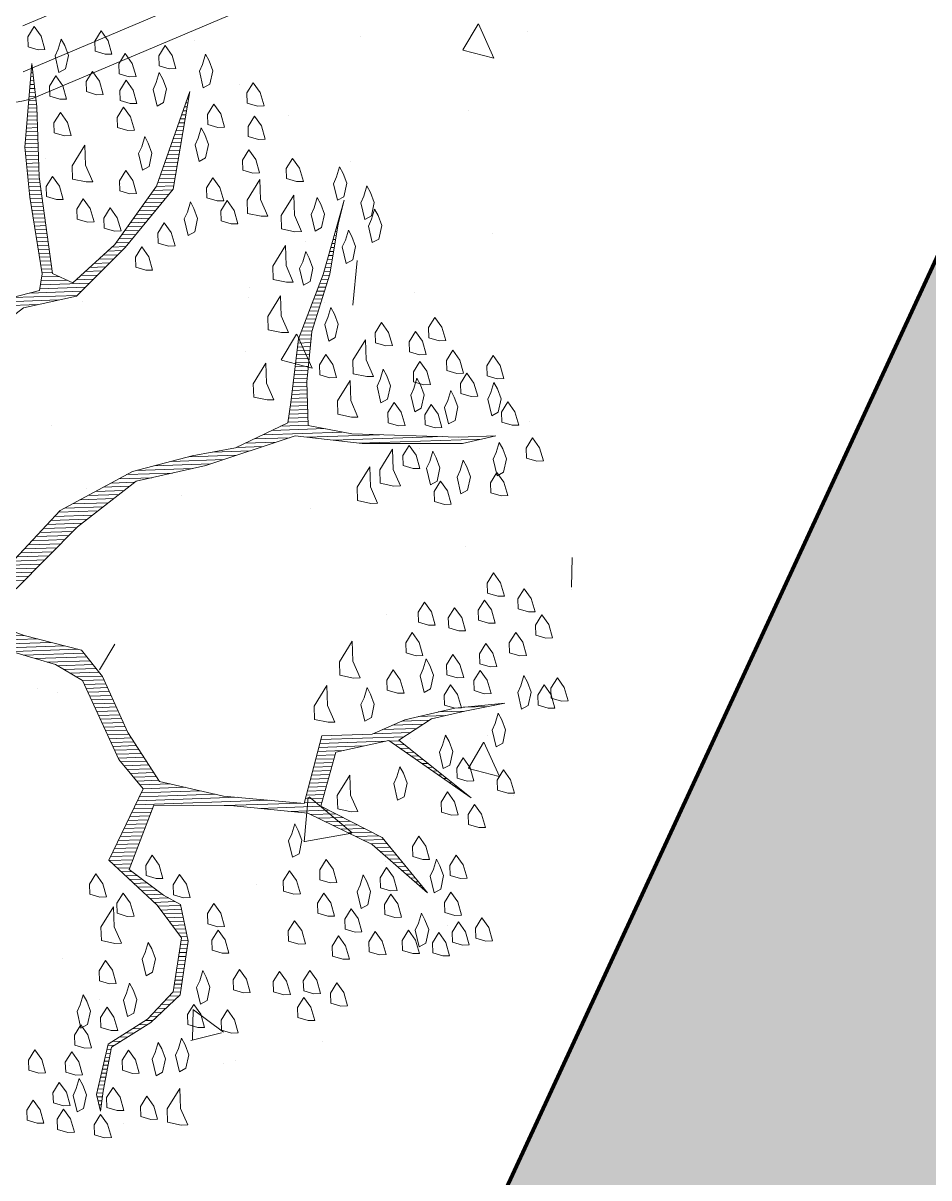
# Model space of a CAD drawing. Header units: millimetres. Extents: x 111 to 1506, y 14 to 566.
# Drawn here: x 233.365 to 234.969, y 182.999 to 185.044 of the extents above; entities that cross this region are included whole.
import ezdxf

# ---------------------------------------------------------------- set-up
doc = ezdxf.new("R2010")
doc.units = ezdxf.units.MM
for name, color, linetype, lineweight in [('ARBOLES', 78, 'Continuous', 5), ('G', 254, 'Continuous', 5), ('PLUMA 0.05', 240, 'Continuous', 5)]:
    doc.layers.add(name, color=color, linetype=linetype, lineweight=lineweight)

# ---------------------------------------------------------------- blocks, each defined once
blk = doc.blocks.new('*X16')
at = {"color": 0}
for p, q in [((17.9321, 17.9), (17.9348, 17.9)), ((17.9333, 17.91), (17.9341, 17.91)), ((17.9285, 17.87), (17.9371, 17.87)), ((17.9297, 17.88), (17.9364, 17.88)), ((17.9309, 17.89), (17.9356, 17.89)), ((17.9249, 17.84), (17.9395, 17.84)), ((17.9261, 17.85), (17.9387, 17.85)), ((17.9273, 17.86), (17.9379, 17.86)), ((17.9213, 17.81), (17.9418, 17.81)), ((17.9225, 17.82), (17.941, 17.82)), ((17.9237, 17.83), (17.9402, 17.83)), ((18.3261, 17.81), (18.3296, 17.81)), ((18.33, 17.82), (18.3316, 17.82)), ((17.9177, 17.78), (17.9423, 17.78)), ((17.9189, 17.79), (17.9423, 17.79)), ((17.9201, 17.8), (17.9423, 17.8)), ((18.3143, 17.78), (18.3234, 17.78)), ((18.3182, 17.79), (18.3254, 17.79)), ((18.3221, 17.8), (18.3275, 17.8)), ((17.9141, 17.75), (17.9423, 17.75)), ((17.9153, 17.76), (17.9423, 17.76)), ((17.9165, 17.77), (17.9423, 17.77)), ((18.3025, 17.75), (18.3171, 17.75)), ((18.3064, 17.76), (18.3192, 17.76)), ((18.3104, 17.77), (18.3213, 17.77)), ((17.9105, 17.72), (17.9423, 17.72)), ((17.9117, 17.73), (17.9423, 17.73)), ((17.9129, 17.74), (17.9423, 17.74)), ((18.2907, 17.72), (18.3109, 17.72)), ((18.2946, 17.73), (18.313, 17.73)), ((18.2986, 17.74), (18.3151, 17.74)), ((17.9083, 17.7), (17.9423, 17.7)), ((17.909, 17.69), (17.9423, 17.69)), ((17.9093, 17.71), (17.9423, 17.71)), ((18.2789, 17.69), (18.3047, 17.69)), ((18.2829, 17.7), (18.3068, 17.7)), ((18.2868, 17.71), (18.3089, 17.71)), ((17.9097, 17.68), (17.9423, 17.68)), ((17.9103, 17.67), (17.9423, 17.67)), ((17.911, 17.66), (17.9423, 17.66)), ((18.2671, 17.66), (18.2985, 17.66)), ((18.2711, 17.67), (18.3006, 17.67)), ((18.275, 17.68), (18.3027, 17.68)), ((17.9117, 17.65), (17.9423, 17.65)), ((17.9123, 17.64), (17.9423, 17.64)), ((17.913, 17.63), (17.9423, 17.63)), ((18.2554, 17.63), (18.2923, 17.63)), ((18.2593, 17.64), (18.2944, 17.64)), ((18.2632, 17.65), (18.2965, 17.65)), ((17.9137, 17.62), (17.9428, 17.62)), ((17.9143, 17.61), (17.9438, 17.61)), ((17.915, 17.6), (17.9448, 17.6)), ((18.2436, 17.6), (18.2861, 17.6)), ((18.2475, 17.61), (18.2882, 17.61)), ((18.2514, 17.62), (18.2903, 17.62)), ((17.9157, 17.59), (17.9459, 17.59)), ((17.9163, 17.58), (17.9469, 17.58)), ((18.2317, 17.58), (18.2805, 17.58)), ((18.2394, 17.59), (18.284, 17.59)), ((17.9172, 17.57), (17.9479, 17.57)), ((17.9186, 17.56), (17.949, 17.56)), ((17.9199, 17.55), (17.95, 17.55)), ((18.2088, 17.55), (18.254, 17.55)), ((18.2164, 17.56), (18.2628, 17.56)), ((18.2241, 17.57), (18.2717, 17.57)), ((17.9212, 17.54), (17.951, 17.54)), ((17.9225, 17.53), (17.9521, 17.53)), ((17.9238, 17.52), (17.9531, 17.52)), ((18.1858, 17.52), (18.2276, 17.52)), ((18.1935, 17.53), (18.2364, 17.53)), ((18.2011, 17.54), (18.2452, 17.54)), ((18.7099, 17.52), (18.7105, 17.52)), ((18.7131, 17.53), (18.7134, 17.53)), ((17.9251, 17.51), (17.9541, 17.51)), ((17.9264, 17.5), (17.9552, 17.5)), ((17.9277, 17.49), (17.9562, 17.49)), ((18.1629, 17.49), (18.2011, 17.49)), ((18.1706, 17.5), (18.2099, 17.5)), ((18.1782, 17.51), (18.2187, 17.51)), ((18.7003, 17.49), (18.7019, 17.49)), ((18.7035, 17.5), (18.7048, 17.5)), ((18.7067, 17.51), (18.7077, 17.51)), ((17.929, 17.48), (17.9572, 17.48)), ((17.9303, 17.47), (17.9583, 17.47)), ((17.9316, 17.46), (17.9593, 17.46)), ((18.14, 17.46), (18.1746, 17.46)), ((18.1476, 17.47), (18.1834, 17.47)), ((18.1553, 17.48), (18.1923, 17.48)), ((18.6908, 17.46), (18.6951, 17.46)), ((18.694, 17.47), (18.6971, 17.47)), ((18.6971, 17.48), (18.6991, 17.48)), ((17.9329, 17.45), (17.9604, 17.45)), ((17.9342, 17.44), (17.9614, 17.44)), ((17.9355, 17.43), (17.9624, 17.43)), ((18.1103, 17.43), (18.1467, 17.43)), ((18.1221, 17.44), (18.157, 17.44)), ((18.1323, 17.45), (18.1658, 17.45)), ((18.6812, 17.43), (18.6891, 17.43)), ((18.6844, 17.44), (18.6911, 17.44)), ((18.6876, 17.45), (18.6931, 17.45)), ((17.9368, 17.42), (17.9635, 17.42)), ((17.9381, 17.41), (17.9645, 17.41)), ((17.9394, 17.4), (17.9655, 17.4)), ((18.0748, 17.4), (18.1146, 17.4)), ((18.0867, 17.41), (18.1253, 17.41)), ((18.0985, 17.42), (18.136, 17.42)), ((18.6717, 17.4), (18.6831, 17.4)), ((18.6749, 17.41), (18.6851, 17.41)), ((18.6781, 17.42), (18.6871, 17.42)), ((17.9407, 17.39), (17.9666, 17.39)), ((17.9407, 17.37), (17.984, 17.37)), ((17.942, 17.38), (17.9676, 17.38)), ((18.0394, 17.37), (18.0824, 17.37)), ((18.0512, 17.38), (18.0931, 17.38)), ((18.063, 17.39), (18.1038, 17.39)), ((18.6621, 17.37), (18.6771, 17.37)), ((18.6653, 17.38), (18.6791, 17.38)), ((18.6685, 17.39), (18.6811, 17.39)), ((17.9347, 17.34), (18.0503, 17.34)), ((17.9367, 17.35), (18.061, 17.35)), ((17.9387, 17.36), (18.004, 17.36)), ((18.0276, 17.36), (18.0717, 17.36)), ((18.6513, 17.34), (18.6692, 17.34)), ((18.6555, 17.35), (18.6727, 17.35)), ((18.659, 17.36), (18.6751, 17.36)), ((17.8487, 17.31), (17.9816, 17.31)), ((17.8637, 17.32), (18.0288, 17.32)), ((17.9087, 17.33), (18.0396, 17.33)), ((18.6387, 17.31), (18.6586, 17.31)), ((18.6429, 17.32), (18.6621, 17.32)), ((18.6471, 17.33), (18.6656, 17.33)), ((17.8387, 17.3), (17.9283, 17.3)), ((18.626, 17.28), (18.648, 17.28)), ((18.6303, 17.29), (18.6515, 17.29)), ((18.6345, 17.3), (18.6551, 17.3)), ((18.6134, 17.25), (18.6374, 17.25)), ((18.6176, 17.26), (18.6409, 17.26)), ((18.6218, 17.27), (18.6445, 17.27)), ((18.6008, 17.22), (18.6268, 17.22)), ((18.605, 17.23), (18.6303, 17.23)), ((18.6092, 17.24), (18.6339, 17.24)), ((18.5884, 17.19), (18.6202, 17.19)), ((18.5924, 17.2), (18.6215, 17.2)), ((18.5966, 17.21), (18.6233, 17.21)), ((18.5837, 17.16), (18.6162, 17.16)), ((18.5853, 17.17), (18.6175, 17.17)), ((18.5868, 17.18), (18.6189, 17.18)), ((18.5789, 17.13), (18.6122, 17.13)), ((18.5805, 17.14), (18.6135, 17.14)), ((18.5821, 17.15), (18.6149, 17.15)), ((18.5758, 17.11), (18.6095, 17.11)), ((18.5774, 17.12), (18.6109, 17.12)), ((18.571, 17.08), (18.6056, 17.08)), ((18.5726, 17.09), (18.6069, 17.09)), ((18.5742, 17.1), (18.6082, 17.1)), ((18.5663, 17.05), (18.6056, 17.05)), ((18.5679, 17.06), (18.6056, 17.06)), ((18.5695, 17.07), (18.6056, 17.07)), ((18.5615, 17.02), (18.6056, 17.02)), ((18.5632, 17.03), (18.6056, 17.03)), ((18.5647, 17.04), (18.6056, 17.04)), ((18.5565, 16.99), (18.6056, 16.99)), ((18.5582, 17), (18.6056, 17)), ((18.5598, 17.01), (18.6056, 17.01)), ((18.5125, 16.96), (18.6485, 16.96)), ((18.5353, 16.97), (18.6056, 16.97)), ((18.5548, 16.98), (18.6056, 16.98)), ((18.4439, 16.93), (18.523, 16.93)), ((18.4668, 16.94), (18.5567, 16.94)), ((18.4896, 16.95), (18.6918, 16.95)), ((18.6009, 16.94), (18.7864, 16.94)), ((18.6675, 16.93), (18.9464, 16.93)), ((18.2995, 16.9), (18.4217, 16.9)), ((18.3608, 16.91), (18.4555, 16.91)), ((18.4211, 16.92), (18.4892, 16.92)), ((18.7342, 16.92), (19.0449, 16.92)), ((18.1645, 16.87), (18.3086, 16.87)), ((18.2095, 16.88), (18.3542, 16.88)), ((18.2545, 16.89), (18.388, 16.89)), ((18.0992, 16.84), (18.1601, 16.84)), ((18.1192, 16.85), (18.2036, 16.85)), ((18.1392, 16.86), (18.2561, 16.86)), ((18.0392, 16.81), (18.1186, 16.81)), ((18.0592, 16.82), (18.1324, 16.82)), ((18.0792, 16.83), (18.1463, 16.83)), ((17.9792, 16.78), (18.0771, 16.78)), ((17.9992, 16.79), (18.0909, 16.79)), ((18.0192, 16.8), (18.1047, 16.8)), ((17.9435, 16.75), (18.0355, 16.75)), ((17.9535, 16.76), (18.0494, 16.76)), ((17.9635, 16.77), (18.0632, 16.77)), ((17.9135, 16.72), (17.9979, 16.72)), ((17.9235, 16.73), (18.0084, 16.73)), ((17.9335, 16.74), (18.0217, 16.74)), ((17.8835, 16.69), (17.9662, 16.69)), ((17.8935, 16.7), (17.9768, 16.7)), ((17.9035, 16.71), (17.9873, 16.71)), ((17.8535, 16.66), (17.9345, 16.66)), ((17.8635, 16.67), (17.9451, 16.67)), ((17.8735, 16.68), (17.9556, 16.68)), ((17.8335, 16.64), (17.9134, 16.64)), ((17.8435, 16.65), (17.924, 16.65)), ((17.7031, 16.62), (17.8923, 16.62)), ((17.7034, 16.61), (17.8818, 16.61)), ((17.8235, 16.63), (17.9029, 16.63)), ((17.7037, 16.6), (17.8712, 16.6)), ((17.687, 16.46), (17.8649, 16.46)), ((17.6822, 16.43), (17.9666, 16.43)), ((17.6839, 16.44), (17.9326, 16.44)), ((17.6855, 16.45), (17.8986, 16.45)), ((17.8145, 16.42), (18.0006, 16.42)), ((17.8617, 16.41), (18.0157, 16.41)), ((17.8916, 16.4), (18.0232, 16.4)), ((17.9216, 16.39), (18.0307, 16.39)), ((17.9473, 16.38), (18.0382, 16.38)), ((17.9633, 16.37), (18.0457, 16.37)), ((17.9793, 16.36), (18.0532, 16.36)), ((17.9953, 16.35), (18.0607, 16.35)), ((18.0106, 16.34), (18.0651, 16.34)), ((18.0147, 16.33), (18.0692, 16.33)), ((18.0189, 16.32), (18.0733, 16.32)), ((18.0231, 16.31), (18.0774, 16.31)), ((18.0272, 16.3), (18.0816, 16.3)), ((18.0314, 16.29), (18.0857, 16.29)), ((18.0356, 16.28), (18.0898, 16.28)), ((18.0397, 16.27), (18.0939, 16.27)), ((18.0439, 16.26), (18.098, 16.26)), ((18.0481, 16.25), (18.1021, 16.25)), ((18.0522, 16.24), (18.1063, 16.24)), ((18.0564, 16.23), (18.1104, 16.23)), ((18.0606, 16.22), (18.1145, 16.22)), ((18.8615, 16.22), (18.9295, 16.22)), ((18.9115, 16.23), (18.9795, 16.23)), ((18.9759, 16.24), (19.0395, 16.24)), ((18.0647, 16.21), (18.1186, 16.21)), ((18.0689, 16.2), (18.1236, 16.2)), ((18.0731, 16.19), (18.1296, 16.19)), ((18.7691, 16.19), (18.8563, 16.19)), ((18.7941, 16.2), (18.873, 16.2)), ((18.8191, 16.21), (18.8896, 16.21)), ((18.0772, 16.18), (18.1356, 16.18)), ((18.0814, 16.17), (18.1416, 16.17)), ((18.6114, 16.17), (18.823, 16.17)), ((18.7441, 16.18), (18.8396, 16.18)), ((18.0856, 16.16), (18.1476, 16.16)), ((18.0897, 16.15), (18.1536, 16.15)), ((18.0939, 16.14), (18.1596, 16.14)), ((18.6024, 16.14), (18.6667, 16.14)), ((18.6054, 16.15), (18.7201, 16.15)), ((18.6084, 16.16), (18.7734, 16.16)), ((18.7869, 16.16), (18.812, 16.16)), ((18.8002, 16.15), (18.8237, 16.15)), ((18.8135, 16.14), (18.8354, 16.14)), ((18.1004, 16.13), (18.1656, 16.13)), ((18.1082, 16.12), (18.1716, 16.12)), ((18.116, 16.11), (18.1776, 16.11)), ((18.5934, 16.11), (18.6398, 16.11)), ((18.5964, 16.12), (18.6429, 16.12)), ((18.5994, 16.13), (18.6461, 16.13)), ((18.8269, 16.13), (18.847, 16.13)), ((18.8402, 16.12), (18.8587, 16.12)), ((18.8535, 16.11), (18.8704, 16.11)), ((18.1237, 16.1), (18.1836, 16.1)), ((18.1315, 16.09), (18.1896, 16.09)), ((18.1393, 16.08), (18.1956, 16.08)), ((18.5844, 16.08), (18.6304, 16.08)), ((18.5874, 16.09), (18.6336, 16.09)), ((18.5904, 16.1), (18.6367, 16.1)), ((18.8669, 16.1), (18.882, 16.1)), ((18.8802, 16.09), (18.8937, 16.09)), ((18.8935, 16.08), (18.9054, 16.08)), ((18.1471, 16.07), (18.2239, 16.07)), ((18.1497, 16.05), (18.2999, 16.05)), ((18.1549, 16.06), (18.2619, 16.06)), ((18.5754, 16.05), (18.6211, 16.05)), ((18.5784, 16.06), (18.6242, 16.06)), ((18.5814, 16.07), (18.6273, 16.07)), ((18.9069, 16.07), (18.917, 16.07)), ((18.9202, 16.06), (18.9287, 16.06)), ((18.9335, 16.05), (18.9404, 16.05)), ((18.1339, 16.02), (18.4746, 16.02)), ((18.1392, 16.03), (18.3946, 16.03)), ((18.1444, 16.04), (18.3379, 16.04)), ((18.5664, 16.02), (18.6117, 16.02)), ((18.5694, 16.03), (18.6148, 16.03)), ((18.5724, 16.04), (18.6179, 16.04)), ((18.9469, 16.04), (18.952, 16.04)), ((18.9602, 16.03), (18.9637, 16.03)), ((18.9735, 16.02), (18.9754, 16.02)), ((18.1182, 15.99), (18.1688, 15.99)), ((18.1235, 16), (18.173, 16)), ((18.1287, 16.01), (18.1773, 16.01)), ((18.3591, 16.01), (18.5546, 16.01)), ((18.4501, 16), (18.6064, 16)), ((18.5234, 15.99), (18.6244, 15.99)), ((18.5634, 16.01), (18.6086, 16.01)), ((18.9869, 16.01), (18.987, 16.01)), ((18.1025, 15.96), (18.1562, 15.96)), ((18.1077, 15.97), (18.1604, 15.97)), ((18.113, 15.98), (18.1646, 15.98)), ((18.5781, 15.98), (18.6424, 15.98)), ((18.5971, 15.97), (18.6604, 15.97)), ((18.6161, 15.96), (18.6784, 15.96)), ((18.0868, 15.93), (18.1436, 15.93)), ((18.092, 15.94), (18.1478, 15.94)), ((18.0973, 15.95), (18.152, 15.95)), ((18.6351, 15.95), (18.6964, 15.95)), ((18.6541, 15.94), (18.7144, 15.94)), ((18.6731, 15.93), (18.7324, 15.93)), ((18.0711, 15.9), (18.1309, 15.9)), ((18.0763, 15.91), (18.1351, 15.91)), ((18.0816, 15.92), (18.1394, 15.92)), ((18.6921, 15.92), (18.7504, 15.92)), ((18.7111, 15.91), (18.7628, 15.91)), ((18.7301, 15.9), (18.7704, 15.9)), ((18.0627, 15.88), (18.1225, 15.88)), ((18.0658, 15.89), (18.1267, 15.89)), ((18.0727, 15.87), (18.1183, 15.87)), ((18.7421, 15.89), (18.7781, 15.89)), ((18.7528, 15.88), (18.7857, 15.88)), ((18.7634, 15.87), (18.7934, 15.87)), ((18.0827, 15.86), (18.1141, 15.86)), ((18.0927, 15.85), (18.1197, 15.85)), ((18.1027, 15.84), (18.1322, 15.84)), ((18.7741, 15.86), (18.801, 15.86)), ((18.7848, 15.85), (18.8087, 15.85)), ((18.7954, 15.84), (18.8163, 15.84)), ((18.1127, 15.83), (18.1447, 15.83)), ((18.1227, 15.82), (18.1572, 15.82)), ((18.1327, 15.81), (18.1697, 15.81)), ((18.8061, 15.83), (18.824, 15.83)), ((18.8168, 15.82), (18.8316, 15.82)), ((18.8274, 15.81), (18.8393, 15.81)), ((18.1427, 15.8), (18.1822, 15.8)), ((18.1527, 15.79), (18.1947, 15.79)), ((18.1627, 15.78), (18.2105, 15.78)), ((18.8381, 15.8), (18.8469, 15.8)), ((18.8488, 15.79), (18.8545, 15.79)), ((18.8594, 15.78), (18.8622, 15.78)), ((18.1727, 15.77), (18.2271, 15.77)), ((18.182, 15.76), (18.2403, 15.76)), ((18.189, 15.75), (18.2422, 15.75)), ((18.196, 15.74), (18.244, 15.74)), ((18.203, 15.73), (18.2458, 15.73)), ((18.21, 15.72), (18.2476, 15.72)), ((18.217, 15.71), (18.2494, 15.71)), ((18.224, 15.7), (18.2512, 15.7)), ((18.231, 15.69), (18.2531, 15.69)), ((18.238, 15.68), (18.2549, 15.68)), ((18.2385, 15.67), (18.2567, 15.67)), ((18.2329, 15.64), (18.2515, 15.64)), ((18.2348, 15.65), (18.2534, 15.65)), ((18.2367, 15.66), (18.2553, 15.66)), ((18.2273, 15.61), (18.2459, 15.61)), ((18.2292, 15.62), (18.2478, 15.62)), ((18.231, 15.63), (18.2497, 15.63)), ((18.2217, 15.58), (18.2403, 15.58)), ((18.2235, 15.59), (18.2422, 15.59)), ((18.2254, 15.6), (18.244, 15.6)), ((18.216, 15.55), (18.2347, 15.55)), ((18.2179, 15.56), (18.2365, 15.56)), ((18.2198, 15.57), (18.2384, 15.57)), ((18.1932, 15.52), (18.2171, 15.52)), ((18.2032, 15.53), (18.2284, 15.53)), ((18.2132, 15.54), (18.2328, 15.54)), ((18.1632, 15.49), (18.1834, 15.49)), ((18.1732, 15.5), (18.1946, 15.5)), ((18.1832, 15.51), (18.2059, 15.51)), ((18.1238, 15.46), (18.1468, 15.46)), ((18.1409, 15.47), (18.1609, 15.47)), ((18.1532, 15.48), (18.1721, 15.48)), ((18.0723, 15.43), (18.0954, 15.43)), ((18.0895, 15.44), (18.1126, 15.44)), ((18.1066, 15.45), (18.1297, 15.45)), ((18.0407, 15.4), (18.0516, 15.4)), ((18.0433, 15.41), (18.0611, 15.41)), ((18.0552, 15.42), (18.0783, 15.42)), ((18.0327, 15.37), (18.0447, 15.37)), ((18.0353, 15.38), (18.047, 15.38)), ((18.038, 15.39), (18.0493, 15.39)), ((18.0247, 15.34), (18.0378, 15.34)), ((18.0273, 15.35), (18.0401, 15.35)), ((18.03, 15.36), (18.0424, 15.36)), ((18.0167, 15.31), (18.0309, 15.31)), ((18.0193, 15.32), (18.0332, 15.32)), ((18.022, 15.33), (18.0355, 15.33)), ((18.0113, 15.29), (18.0265, 15.29)), ((18.0115, 15.28), (18.0249, 15.28)), ((18.014, 15.3), (18.0286, 15.3)), ((18.0135, 15.27), (18.0232, 15.27)), ((18.0155, 15.26), (18.0215, 15.26)), ((18.0175, 15.25), (18.0199, 15.25))]:
    blk.add_line(p, q, dxfattribs=at)
blk = doc.blocks.new('E1E')
at = {"layer": 'ARBOLES', "ltscale": 0.2}
for p, q in [((94.9941, 59.1844), (94.9941, 59.1844)), ((95.1485, 59.1133), (95.1485, 59.1133)), ((94.8241, 58.9714), (94.8241, 58.9714)), ((94.8455, 58.9854), (94.8455, 58.9854)), ((94.928, 58.9668), (94.8733, 58.9268)), ((94.948, 58.9033), (94.9254, 58.9629)), ((95.1411, 58.9598), (95.1411, 58.9598)), ((94.9473, 58.9039), (94.8701, 58.9236)), ((95.2463, 58.9074), (95.2463, 58.9074)), ((94.6676, 58.8635), (94.6676, 58.8635)), ((94.9236, 58.6057), (94.9236, 58.6057)), ((94.5138, 58.5333), (94.5138, 58.5333)), ((95.1355, 58.5085), (95.1355, 58.5085)), ((94.8624, 58.4826), (94.7765, 58.4282)), ((94.8909, 58.3921), (94.8631, 58.4837)), ((95.2104, 58.4729), (95.2104, 58.4729)), ((94.6865, 58.4581), (94.6865, 58.4581)), ((95.013, 58.4632), (95.013, 58.4632)), ((94.8895, 58.3905), (94.7758, 58.4277)), ((95.4709, 58.3857), (95.4709, 58.3857)), ((95.5121, 58.3932), (95.5121, 58.3932)), ((94.811, 58.3666), (94.811, 58.3666)), ((94.8922, 58.3418), (94.8922, 58.3418)), ((95.3957, 58.2452), (95.4049, 58.3083)), ((94.4865, 58.2246), (94.4865, 58.2246)), ((94.5977, 58.207), (94.5304, 58.1986)), ((94.5888, 58.1437), (94.598, 58.2068)), ((94.5882, 58.1432), (94.5302, 58.1979)), ((94.7363, 58.1935), (94.7363, 58.1935)), ((94.5867, 58.1273), (94.5867, 58.1273)), ((94.8833, 57.9689), (94.8833, 57.9689)), ((95.5753, 57.9605), (95.5753, 57.9605)), ((95.3825, 57.8989), (95.3825, 57.8989)), ((95.6956, 57.8639), (95.6956, 57.8639)), ((95.1169, 57.82), (95.1169, 57.82)), ((94.5376, 57.7708), (94.5376, 57.7708)), ((94.5622, 57.7074), (94.5397, 57.767)), ((94.7808, 57.7703), (94.7808, 57.7703)), ((94.9516, 57.6149), (94.9516, 57.6149)), ((95.7341, 57.5948), (95.7341, 57.5948)), ((95.3729, 57.5622), (95.3729, 57.5622)), ((95.2847, 57.4872), (95.2267, 57.5419)), ((95.2942, 57.551), (95.227, 57.5425)), ((95.2854, 57.4877), (95.2946, 57.5508)), ((94.7552, 57.4724), (94.7552, 57.4724)), ((95.4096, 57.4529), (95.4096, 57.4529)), ((95.4163, 57.4332), (95.4163, 57.4332)), ((95.2543, 57.4023), (95.2543, 57.4023)), ((95.2247, 57.2935), (95.1969, 57.385)), ((95.9202, 57.3422), (95.9202, 57.3422)), ((95.7535, 57.3323), (95.7535, 57.3323)), ((95.0851, 57.311), (95.0851, 57.311)), ((95.3415, 57.2983), (95.3415, 57.2983)), ((94.9776, 57.1326), (94.9776, 57.1326)), ((96.0455, 57.1319), (96.0455, 57.1319)), ((95.3165, 57.1024), (95.3165, 57.1024)), ((95.4768, 57.0625), (95.4768, 57.0625)), ((95.5976, 57.0405), (95.5976, 57.0405)), ((95.721, 56.99), (95.721, 56.99)), ((95.1247, 56.908), (95.1247, 56.908)), ((95.3965, 56.8481), (95.3965, 56.8481)), ((95.1744, 56.7297), (95.1164, 56.7844)), ((95.1839, 56.7935), (95.1166, 56.785)), ((95.175, 56.7302), (95.1842, 56.7933)), ((95.072, 56.7062), (95.072, 56.7062))]:
    blk.add_line(p, q, dxfattribs=at)
for points in [[(95.5861, 58.3417), (95.4965, 58.333), (95.43, 58.3423), (95.2954, 58.4695), (95.2238, 58.5077), (95.2346, 58.6762), (95.103, 58.7267), (95.0285, 58.7715), (95.0017, 58.8842), (95.0305, 58.9594), (95.0883, 59.0397), (95.0709, 59.1488), (95.0499, 59.1785), (95.0608, 59.1365), (95.0789, 59.0433), (95.0211, 58.963), (94.9858, 58.8849), (95.0126, 58.7722), (95.0574, 58.7064), (95.0987, 58.7014), (95.1869, 58.6783), (95.1899, 58.5316), (95.0309, 58.4686), (94.8791, 58.4244), (94.7266, 58.4344), (94.579, 58.4856), (94.7128, 58.4127), (94.8589, 58.3998), (94.8727, 58.2812), (94.7773, 58.2154), (94.5691, 58.2629), (94.7578, 58.2067), (94.7101, 58.1387), (94.6509, 58.0967), (94.5786, 58.049), (94.6733, 58.0989), (94.7622, 58.1619), (94.8156, 58.2168), (94.9132, 58.2603), (94.8943, 58.4077), (95.0591, 58.4577), (95.1971, 58.4802), (95.2991, 58.4087), (95.3939, 58.3185), (95.4561, 58.2838), (95.5811, 58.3005), (95.6577, 58.3035)], [(95.6347, 58.2152), (95.5632, 58.0431), (95.4838, 57.9065), (95.3588, 57.8196), (95.2064, 57.6894), (95.0676, 57.651), (94.8696, 57.5706), (94.8103, 57.5286), (94.8819, 57.5605), (95.0958, 57.6402), (95.189, 57.6583), (95.2267, 57.5738), (95.2571, 57.4704), (95.2673, 57.3425), (95.2913, 57.2362), (95.2985, 57.1849), (95.2803, 57.3482), (95.2773, 57.495), (95.2418, 57.6273), (95.231, 57.6692), (95.3147, 57.761), (95.3935, 57.8117), (95.499, 57.8898), (95.6102, 58.0251), (95.6715, 58.1849)], [(95.9075, 57.76), (95.8454, 57.6544), (95.75, 57.5886), (95.693, 57.4541), (95.6447, 57.3001), (95.6897, 57.0941), (95.6801, 57.308), (95.7154, 57.4563), (95.7681, 57.5655), (95.8158, 57.5633), (95.9193, 57.3834), (95.9802, 57.2468), (96.0243, 57.1651), (95.9714, 57.3364), (95.9215, 57.4311), (95.8354, 57.572), (95.8274, 57.6074), (95.8801, 57.6465)]]:
    blk.add_lwpolyline(points, dxfattribs=at)
for points in [[(95.0975, 59.2464), (95.1199, 59.2486), (95.1286, 59.2291), (95.1243, 59.2038), (95.1026, 59.2175), (95.0845, 59.2407)], [(95.1648, 59.253), (95.1872, 59.2552), (95.1959, 59.2357), (95.1915, 59.2104), (95.1698, 59.2241), (95.1518, 59.2472)], [(95.0202, 59.2276), (95.0426, 59.2298), (95.0513, 59.2103), (95.047, 59.185), (95.0253, 59.1987), (95.0072, 59.2218)], [(95.1157, 59.1532), (95.1164, 59.1691), (95.0954, 59.1987), (95.0853, 59.1864), (95.0904, 59.1575), (95.1056, 59.1409), (95.1179, 59.1308)], [(95.1272, 59.1973), (95.1496, 59.1995), (95.1583, 59.18), (95.154, 59.1547), (95.1323, 59.1684), (95.1142, 59.1915)], [(95.0174, 59.164), (95.0398, 59.1662), (95.0485, 59.1467), (95.0441, 59.1213), (95.0224, 59.1351), (95.0044, 59.1582)], [(94.8793, 59.1415), (94.9082, 59.1466), (94.9198, 59.1205), (94.9112, 59.0699), (94.8938, 59.109), (94.8663, 59.1357)], [(94.9436, 59.1545), (94.966, 59.1567), (94.9747, 59.1372), (94.9704, 59.1119), (94.9487, 59.1256), (94.9306, 59.1487)], [(95.2017, 59.1525), (95.2241, 59.1547), (95.2328, 59.1352), (95.2285, 59.1099), (95.2068, 59.1236), (95.1887, 59.1468)], [(95.1273, 59.1272), (95.1497, 59.1294), (95.1584, 59.1099), (95.154, 59.0846), (95.1323, 59.0983), (95.1143, 59.1214)], [(94.9885, 59.0187), (94.9893, 59.0346), (94.9683, 59.0642), (94.9582, 59.0519), (94.9632, 59.023), (94.9784, 59.0064), (94.9907, 58.9963)], [(95.0167, 59.078), (95.0391, 59.0801), (95.0478, 59.0606), (95.0435, 59.0353), (95.0218, 59.049), (95.0037, 59.0722)], [(95.1309, 59.0665), (95.1533, 59.0687), (95.162, 59.0491), (95.1577, 59.0238), (95.136, 59.0376), (95.1179, 59.0607)], [(94.9459, 58.9919), (94.9466, 59.0078), (94.9256, 59.0374), (94.9155, 59.0251), (94.9206, 58.9962), (94.9358, 58.9796), (94.9481, 58.9695)], [(95.1751, 58.9848), (95.1758, 59.0007), (95.1548, 59.0303), (95.1447, 59.018), (95.1498, 58.9891), (95.165, 58.9725), (95.1773, 58.9624)], [(95.0934, 59.0108), (95.1158, 59.013), (95.1245, 58.9935), (95.1201, 58.9681), (95.0985, 58.9819), (95.0804, 59.005)], [(95.0927, 58.9248), (95.0934, 58.9407), (95.0724, 58.9703), (95.0623, 58.958), (95.0674, 58.9291), (95.0826, 58.9125), (95.0949, 58.9023)], [(94.8534, 58.9195), (94.8758, 58.9217), (94.8845, 58.9022), (94.8802, 58.8769), (94.8585, 58.8906), (94.8404, 58.9137)], [(94.9243, 58.9355), (94.9467, 58.9377), (94.9554, 58.9182), (94.951, 58.8928), (94.9294, 58.9066), (94.9113, 58.9297)], [(95.1339, 58.9197), (95.1563, 58.9219), (95.165, 58.9024), (95.1607, 58.8771), (95.139, 58.8908), (95.1209, 58.9139)], [(94.9583, 58.8415), (94.959, 58.8574), (94.938, 58.8871), (94.9279, 58.8748), (94.933, 58.8458), (94.9482, 58.8292), (94.9605, 58.8191)], [(95.0884, 58.8293), (95.0892, 58.8452), (95.0682, 58.8749), (95.0581, 58.8626), (95.0631, 58.8336), (95.0783, 58.817), (95.0906, 58.8069)], [(94.7125, 58.8334), (94.7349, 58.8356), (94.7436, 58.8161), (94.7393, 58.7908), (94.7176, 58.8045), (94.6995, 58.8276)], [(94.8622, 58.8299), (94.8846, 58.8321), (94.8933, 58.8126), (94.889, 58.7873), (94.8673, 58.801), (94.8492, 58.8241)], [(95.1557, 58.8359), (95.1846, 58.841), (95.1962, 58.8149), (95.1875, 58.7643), (95.1701, 58.8034), (95.1427, 58.8301)], [(94.7812, 58.8016), (94.8036, 58.8038), (94.8123, 58.7843), (94.808, 58.759), (94.7863, 58.7727), (94.7682, 58.7959)], [(94.6591, 58.7784), (94.6815, 58.7806), (94.6902, 58.7611), (94.6859, 58.7358), (94.6642, 58.7495), (94.6461, 58.7726)], [(94.7227, 58.7756), (94.7451, 58.7778), (94.7538, 58.7583), (94.7495, 58.7329), (94.7278, 58.7467), (94.7097, 58.7698)], [(94.936, 58.7692), (94.9584, 58.7714), (94.9671, 58.7519), (94.9627, 58.7266), (94.941, 58.7403), (94.9229, 58.7634)], [(95.1528, 58.7723), (95.1752, 58.7744), (95.1839, 58.7549), (95.1796, 58.7296), (95.1579, 58.7434), (95.1398, 58.7665)], [(95.2222, 58.7564), (95.2446, 58.7586), (95.2533, 58.7391), (95.249, 58.7138), (95.2273, 58.7275), (95.2092, 58.7506)], [(94.9656, 58.7201), (94.988, 58.7223), (94.9967, 58.7028), (94.9924, 58.6775), (94.9707, 58.6912), (94.9526, 58.7143)], [(94.6931, 58.6845), (94.7155, 58.6867), (94.7242, 58.6671), (94.7199, 58.6418), (94.6982, 58.6556), (94.6801, 58.6787)], [(94.7922, 58.6896), (94.8146, 58.6918), (94.8233, 58.6723), (94.8189, 58.647), (94.7972, 58.6607), (94.7791, 58.6838)], [(95.0567, 58.6905), (95.0791, 58.6927), (95.0878, 58.6732), (95.0835, 58.6479), (95.0618, 58.6616), (95.0437, 58.6847)], [(95.1261, 58.6747), (95.1485, 58.6768), (95.1572, 58.6573), (95.1529, 58.632), (95.1312, 58.6457), (95.1131, 58.6689)], [(94.6245, 58.6461), (94.6469, 58.6483), (94.6556, 58.6288), (94.6513, 58.6035), (94.6296, 58.6172), (94.6115, 58.6403)], [(94.6903, 58.6209), (94.7127, 58.623), (94.7214, 58.6035), (94.7171, 58.5782), (94.6954, 58.5919), (94.6773, 58.6151)], [(94.498, 58.5976), (94.5204, 58.5998), (94.5291, 58.5803), (94.5248, 58.555), (94.5031, 58.5687), (94.485, 58.5918)], [(94.5725, 58.5528), (94.5732, 58.5687), (94.5522, 58.5984), (94.5421, 58.5861), (94.5472, 58.5571), (94.5624, 58.5405), (94.5747, 58.5304)], [(94.5594, 58.6172), (94.5818, 58.6193), (94.5905, 58.5998), (94.5862, 58.5745), (94.5645, 58.5882), (94.5464, 58.6114)], [(94.7568, 58.6115), (94.7792, 58.6137), (94.7879, 58.5942), (94.7836, 58.5689), (94.7619, 58.5826), (94.7438, 58.6057)], [(94.8421, 58.5949), (94.8645, 58.5971), (94.8732, 58.5776), (94.8689, 58.5523), (94.8472, 58.566), (94.8291, 58.5891)], [(94.4677, 58.5607), (94.4901, 58.5629), (94.4988, 58.5434), (94.4944, 58.5181), (94.4728, 58.5318), (94.4547, 58.5549)], [(94.6238, 58.5601), (94.6462, 58.5623), (94.6549, 58.5428), (94.6506, 58.5175), (94.6289, 58.5312), (94.6108, 58.5543)], [(94.7178, 58.524), (94.7185, 58.5399), (94.6975, 58.5695), (94.6874, 58.5572), (94.6925, 58.5283), (94.7077, 58.5117), (94.72, 58.5016)], [(94.425, 58.5339), (94.4474, 58.5361), (94.4561, 58.5166), (94.4518, 58.4913), (94.4301, 58.505), (94.412, 58.5281)], [(94.7792, 58.5436), (94.8017, 58.5458), (94.8103, 58.5262), (94.806, 58.5009), (94.7843, 58.5147), (94.7662, 58.5378)], [(94.8942, 58.4779), (94.8949, 58.4938), (94.874, 58.5234), (94.8638, 58.5111), (94.8689, 58.4822), (94.8841, 58.4656), (94.8964, 58.4555)], [(94.5067, 58.508), (94.5292, 58.5101), (94.5378, 58.4906), (94.5335, 58.4653), (94.5118, 58.479), (94.4937, 58.5022)], [(94.6535, 58.511), (94.6759, 58.5131), (94.6846, 58.4936), (94.6803, 58.4683), (94.6586, 58.482), (94.6405, 58.5052)], [(94.5863, 58.4343), (94.587, 58.4502), (94.566, 58.4798), (94.5559, 58.4675), (94.561, 58.4386), (94.5762, 58.422), (94.5885, 58.4119)], [(94.5256, 58.4306), (94.548, 58.4328), (94.5567, 58.4133), (94.5524, 58.388), (94.5307, 58.4017), (94.5126, 58.4248)], [(94.6145, 58.4235), (94.6369, 58.4256), (94.6456, 58.4061), (94.6413, 58.3808), (94.6196, 58.3945), (94.6015, 58.4177)], [(94.7945, 58.3867), (94.8235, 58.3918), (94.835, 58.3658), (94.8264, 58.3152), (94.809, 58.3542), (94.7815, 58.3809)], [(94.7324, 58.2811), (94.7332, 58.297), (94.7122, 58.3267), (94.7021, 58.3144), (94.7071, 58.2854), (94.7223, 58.2688), (94.7346, 58.2587)], [(94.53, 58.3157), (94.5524, 58.3179), (94.5611, 58.2984), (94.5568, 58.2731), (94.5351, 58.2868), (94.517, 58.3099)], [(94.5936, 58.3128), (94.616, 58.315), (94.6247, 58.2955), (94.6204, 58.2702), (94.5987, 58.2839), (94.5806, 58.307)], [(94.5004, 58.2246), (94.5228, 58.2268), (94.5315, 58.2072), (94.5272, 58.1819), (94.5055, 58.1957), (94.4874, 58.2188)], [(94.5901, 58.2333), (94.6125, 58.2355), (94.6212, 58.216), (94.6168, 58.1907), (94.5952, 58.2044), (94.5771, 58.2275)], [(94.6675, 58.182), (94.6682, 58.1979), (94.6472, 58.2276), (94.6371, 58.2153), (94.6422, 58.1864), (94.6573, 58.1697), (94.6696, 58.1596)], [(94.9118, 58.2285), (94.9407, 58.2336), (94.9523, 58.2075), (94.9436, 58.1569), (94.9262, 58.196), (94.8988, 58.2227)], [(94.8605, 58.1511), (94.8612, 58.167), (94.8402, 58.1966), (94.8301, 58.1843), (94.8352, 58.1554), (94.8504, 58.1388), (94.8627, 58.1287)], [(94.5808, 58.0967), (94.5815, 58.1126), (94.5605, 58.1422), (94.5504, 58.1299), (94.5555, 58.101), (94.5707, 58.0844), (94.583, 58.0743)], [(94.7983, 58.1156), (94.8208, 58.1178), (94.8294, 58.0983), (94.8251, 58.073), (94.8034, 58.0867), (94.7853, 58.1098)], [(94.8974, 58.1208), (94.9263, 58.1258), (94.9379, 58.0998), (94.9292, 58.0492), (94.9119, 58.0882), (94.8844, 58.115)], [(94.6733, 58.0989), (94.6957, 58.1011), (94.7044, 58.0816), (94.7001, 58.0563), (94.6784, 58.07), (94.6603, 58.0931)], [(94.7666, 58.0469), (94.7673, 58.0628), (94.7463, 58.0925), (94.7362, 58.0802), (94.7413, 58.0512), (94.7565, 58.0346), (94.7688, 58.0245)], [(94.5606, 58.002), (94.5613, 58.0179), (94.5403, 58.0475), (94.5302, 58.0352), (94.5353, 58.0063), (94.5505, 57.9897), (94.5628, 57.9796)], [(94.6263, 58.0468), (94.6488, 58.049), (94.6574, 58.0295), (94.6531, 58.0042), (94.6314, 58.0179), (94.6133, 58.041)], [(94.6929, 58.0375), (94.7153, 58.0397), (94.724, 58.0202), (94.7196, 57.9948), (94.6979, 58.0086), (94.6799, 58.0317)], [(94.4883, 58.0243), (94.5107, 58.0265), (94.5194, 58.007), (94.5151, 57.9817), (94.4934, 57.9954), (94.4753, 58.0185)], [(94.7912, 58.0267), (94.8136, 58.0289), (94.8223, 58.0094), (94.818, 57.9841), (94.7963, 57.9978), (94.7782, 58.0209)], [(94.4681, 57.9997), (94.4905, 58.0019), (94.4992, 57.9824), (94.4948, 57.9571), (94.4732, 57.9708), (94.4551, 57.9939)], [(94.6365, 57.989), (94.6589, 57.9912), (94.6676, 57.9717), (94.6633, 57.9464), (94.6416, 57.9601), (94.6235, 57.9832)], [(94.7912, 57.9566), (94.8136, 57.9588), (94.8223, 57.9393), (94.818, 57.914), (94.7963, 57.9277), (94.7782, 57.9508)], [(94.5867, 57.9434), (94.6091, 57.9456), (94.6178, 57.9261), (94.6134, 57.9008), (94.5917, 57.9145), (94.5737, 57.9376)], [(94.7269, 57.9435), (94.7493, 57.9457), (94.758, 57.9262), (94.7537, 57.9009), (94.732, 57.9146), (94.7139, 57.9377)], [(94.6742, 57.9045), (94.6966, 57.9066), (94.7053, 57.8871), (94.7009, 57.8618), (94.6792, 57.8755), (94.6612, 57.8987)], [(94.5491, 57.8877), (94.5715, 57.8899), (94.5802, 57.8704), (94.5759, 57.8451), (94.5542, 57.8588), (94.5361, 57.8819)], [(94.6048, 57.8502), (94.6272, 57.8524), (94.6359, 57.8329), (94.6316, 57.8076), (94.6099, 57.8213), (94.5918, 57.8444)], [(94.6778, 57.8437), (94.7002, 57.8459), (94.7089, 57.8264), (94.7046, 57.8011), (94.6829, 57.8148), (94.6648, 57.8379)], [(95.0025, 57.7623), (95.0314, 57.7674), (95.0429, 57.7413), (95.0343, 57.6907), (95.0169, 57.7298), (94.9894, 57.7565)], [(94.9714, 57.7095), (95.0003, 57.7146), (95.0119, 57.6885), (95.0033, 57.6379), (94.9859, 57.677), (94.9584, 57.7037)], [(94.8565, 57.7051), (94.8789, 57.7072), (94.8876, 57.6877), (94.8832, 57.6624), (94.8616, 57.6761), (94.8435, 57.6993)], [(94.8529, 57.6255), (94.8536, 57.6414), (94.8326, 57.6711), (94.8225, 57.6588), (94.8276, 57.6299), (94.8428, 57.6132), (94.8551, 57.6031)], [(94.9201, 57.6321), (94.9208, 57.648), (94.8999, 57.6776), (94.8898, 57.6653), (94.8948, 57.6364), (94.91, 57.6198), (94.9223, 57.6097)], [(94.9469, 57.6596), (94.9693, 57.6618), (94.978, 57.6423), (94.9736, 57.6169), (94.9519, 57.6307), (94.9339, 57.6538)], [(94.7517, 57.6428), (94.7741, 57.645), (94.7828, 57.6255), (94.7785, 57.6002), (94.7568, 57.6139), (94.7387, 57.637)], [(95.2902, 57.641), (95.3192, 57.6461), (95.3307, 57.6201), (95.3221, 57.5695), (95.3047, 57.6085), (95.2772, 57.6352)], [(95.1103, 57.6076), (95.1392, 57.6127), (95.1508, 57.5867), (95.1421, 57.5361), (95.1248, 57.5751), (95.0973, 57.6019)], [(94.7959, 57.5612), (94.7966, 57.5771), (94.7756, 57.6067), (94.7655, 57.5944), (94.7705, 57.5655), (94.7857, 57.5489), (94.798, 57.5388)], [(95.0105, 57.5866), (95.0329, 57.5888), (95.0416, 57.5693), (95.0373, 57.544), (95.0156, 57.5577), (94.9975, 57.5808)], [(94.9361, 57.5613), (94.9585, 57.5634), (94.9672, 57.5439), (94.9629, 57.5186), (94.9412, 57.5323), (94.9231, 57.5555)], [(94.7091, 57.5459), (94.7315, 57.5481), (94.7402, 57.5286), (94.7359, 57.5033), (94.7142, 57.517), (94.6961, 57.5401)], [(94.9332, 57.4976), (94.934, 57.5135), (94.913, 57.5432), (94.9029, 57.5309), (94.9079, 57.502), (94.9231, 57.4853), (94.9354, 57.4752)], [(95.0099, 57.5006), (95.0106, 57.5165), (94.9896, 57.5461), (94.9795, 57.5338), (94.9846, 57.5049), (94.9998, 57.4883), (95.0121, 57.4782)], [(95.0836, 57.51), (95.0843, 57.5259), (95.0633, 57.5556), (95.0532, 57.5433), (95.0583, 57.5144), (95.0735, 57.4977), (95.0858, 57.4876)], [(95.1841, 57.547), (95.2065, 57.5492), (95.2151, 57.5296), (95.2108, 57.5043), (95.1891, 57.5181), (95.171, 57.5412)], [(95.1125, 57.5151), (95.1414, 57.5202), (95.153, 57.4942), (95.1444, 57.4436), (95.127, 57.4826), (95.0995, 57.5093)], [(94.7865, 57.4946), (94.8089, 57.4968), (94.8176, 57.4773), (94.8133, 57.452), (94.7916, 57.4657), (94.7735, 57.4889)], [(94.8545, 57.447), (94.8552, 57.4629), (94.8342, 57.4925), (94.8241, 57.4802), (94.8292, 57.4513), (94.8444, 57.4347), (94.8567, 57.4246)], [(95.3157, 57.4965), (95.3446, 57.5015), (95.3561, 57.4755), (95.3475, 57.4249), (95.3301, 57.4639), (95.3026, 57.4907)], [(94.8906, 57.4709), (94.913, 57.4731), (94.9217, 57.4535), (94.9174, 57.4282), (94.8957, 57.442), (94.8776, 57.4651)], [(94.9933, 57.4854), (95.0157, 57.4876), (95.0243, 57.4681), (95.02, 57.4428), (94.9983, 57.4565), (94.9802, 57.4796)], [(95.2362, 57.4299), (95.2369, 57.4458), (95.2159, 57.4754), (95.2058, 57.4631), (95.2109, 57.4342), (95.2261, 57.4176), (95.2384, 57.4075)], [(95.6337, 57.4822), (95.6561, 57.4844), (95.6648, 57.4649), (95.6605, 57.4396), (95.6388, 57.4533), (95.6207, 57.4764)], [(94.9369, 57.4369), (94.9593, 57.4391), (94.968, 57.4196), (94.9637, 57.3943), (94.942, 57.408), (94.9239, 57.4311)], [(95.0996, 57.4392), (95.122, 57.4414), (95.1306, 57.4219), (95.1263, 57.3966), (95.1046, 57.4103), (95.0865, 57.4334)], [(94.8531, 57.4152), (94.8755, 57.4174), (94.8842, 57.3978), (94.8798, 57.3725), (94.8581, 57.3863), (94.8401, 57.4094)], [(95.0258, 57.4298), (95.0482, 57.4319), (95.0569, 57.4124), (95.0526, 57.3871), (95.0309, 57.4008), (95.0128, 57.424)], [(95.6085, 57.4164), (95.6309, 57.4186), (95.6396, 57.3991), (95.6353, 57.3738), (95.6136, 57.3875), (95.5955, 57.4106)], [(95.727, 57.4302), (95.7494, 57.4324), (95.7581, 57.4129), (95.7538, 57.3876), (95.7321, 57.4013), (95.714, 57.4245)], [(95.7877, 57.4339), (95.8102, 57.4361), (95.8188, 57.4166), (95.8145, 57.3913), (95.7928, 57.405), (95.7747, 57.4281)], [(95.8666, 57.4144), (95.889, 57.4166), (95.8976, 57.3971), (95.8933, 57.3718), (95.8716, 57.3855), (95.8535, 57.4086)], [(95.3461, 57.3931), (95.375, 57.3982), (95.3866, 57.3722), (95.3779, 57.3216), (95.3606, 57.3606), (95.3331, 57.3873)], [(94.9984, 57.3864), (95.0208, 57.3885), (95.0295, 57.369), (95.0252, 57.3437), (95.0035, 57.3575), (94.9854, 57.3806)], [(95.3309, 57.3396), (95.3317, 57.3555), (95.3107, 57.3851), (95.3006, 57.3728), (95.3056, 57.3439), (95.3208, 57.3273), (95.3331, 57.3172)], [(95.5984, 57.334), (95.5991, 57.3499), (95.5781, 57.3795), (95.568, 57.3672), (95.5731, 57.3383), (95.5883, 57.3217), (95.6006, 57.3116)], [(95.7264, 57.3442), (95.7488, 57.3464), (95.7575, 57.3269), (95.7531, 57.3016), (95.7314, 57.3153), (95.7134, 57.3384)], [(95.8225, 57.3559), (95.8514, 57.3609), (95.863, 57.3349), (95.8544, 57.2843), (95.837, 57.3233), (95.8095, 57.3501)], [(95.5023, 57.3224), (95.5247, 57.3246), (95.5334, 57.305), (95.5291, 57.2797), (95.5074, 57.2935), (95.4893, 57.3166)], [(95.2638, 57.2629), (95.2645, 57.2788), (95.2435, 57.3085), (95.2334, 57.2962), (95.2385, 57.2673), (95.2537, 57.2506), (95.266, 57.2405)], [(95.37, 57.2869), (95.3989, 57.2919), (95.4105, 57.2659), (95.4019, 57.2153), (95.3845, 57.2543), (95.357, 57.2811)], [(95.3513, 57.224), (95.352, 57.2399), (95.331, 57.2695), (95.3209, 57.2572), (95.326, 57.2283), (95.3412, 57.2117), (95.3535, 57.2015)], [(95.4495, 57.2833), (95.4785, 57.2884), (95.49, 57.2624), (95.4814, 57.2118), (95.464, 57.2508), (95.4365, 57.2775)], [(95.5486, 57.2884), (95.571, 57.2906), (95.5797, 57.2711), (95.5753, 57.2458), (95.5537, 57.2595), (95.5356, 57.2826)], [(95.7409, 57.2416), (95.7416, 57.2575), (95.7206, 57.2871), (95.7105, 57.2748), (95.7156, 57.2459), (95.7308, 57.2293), (95.7431, 57.2192)], [(95.9021, 57.2822), (95.9245, 57.2844), (95.9332, 57.2648), (95.9288, 57.2395), (95.9071, 57.2533), (95.8891, 57.2764)], [(95.2291, 57.2007), (95.2298, 57.2166), (95.2088, 57.2463), (95.1987, 57.234), (95.2038, 57.2051), (95.219, 57.1884), (95.2313, 57.1783)], [(95.6361, 57.1793), (95.6368, 57.1952), (95.6158, 57.2249), (95.6057, 57.2126), (95.6108, 57.1837), (95.626, 57.167), (95.6383, 57.1569)], [(95.7814, 57.2206), (95.8038, 57.2228), (95.8125, 57.2033), (95.8082, 57.178), (95.7865, 57.1917), (95.7684, 57.2149)], [(95.2624, 57.161), (95.2631, 57.1769), (95.2421, 57.2065), (95.232, 57.1942), (95.2371, 57.1653), (95.2523, 57.1487), (95.2646, 57.1386)], [(95.5002, 57.2045), (95.5226, 57.2067), (95.5313, 57.1872), (95.527, 57.1619), (95.5053, 57.1756), (95.4872, 57.1988)], [(95.9404, 57.2135), (95.9628, 57.2157), (95.9715, 57.1962), (95.9672, 57.1709), (95.9455, 57.1846), (95.9274, 57.2077)], [(95.3318, 57.1451), (95.3325, 57.1611), (95.3115, 57.1907), (95.3014, 57.1784), (95.3065, 57.1495), (95.3217, 57.1329), (95.334, 57.1227)], [(95.407, 57.1864), (95.4294, 57.1886), (95.4381, 57.1691), (95.4337, 57.1438), (95.412, 57.1575), (95.3939, 57.1806)], [(95.8718, 57.1752), (95.8942, 57.1773), (95.9029, 57.1578), (95.8986, 57.1325), (95.8769, 57.1463), (95.8588, 57.1694)], [(95.6058, 57.1424), (95.6282, 57.1446), (95.6369, 57.1251), (95.6326, 57.0998), (95.6109, 57.1135), (95.5928, 57.1367)], [(95.7634, 57.1035), (95.7641, 57.1194), (95.7431, 57.149), (95.733, 57.1368), (95.7381, 57.1078), (95.7533, 57.0912), (95.7656, 57.0811)], [(95.7981, 57.1657), (95.8205, 57.1679), (95.8292, 57.1484), (95.8248, 57.1231), (95.8031, 57.1368), (95.785, 57.1599)], [(95.9839, 57.116), (95.9846, 57.1319), (95.9636, 57.1615), (95.9535, 57.1492), (95.9586, 57.1203), (95.9738, 57.1037), (95.9861, 57.0936)], [(95.5162, 57.1337), (95.5386, 57.1359), (95.5472, 57.1164), (95.5429, 57.0911), (95.5212, 57.1048), (95.5031, 57.1279)], [(96.0229, 57.1333), (96.0453, 57.1355), (96.054, 57.116), (96.0497, 57.0907), (96.028, 57.1044), (96.0099, 57.1275)], [(95.8212, 57.1137), (95.8436, 57.1159), (95.8523, 57.0964), (95.848, 57.071), (95.8263, 57.0848), (95.8082, 57.1079)], [(95.5451, 57.0687), (95.5675, 57.0709), (95.5762, 57.0513), (95.5719, 57.026), (95.5502, 57.0398), (95.5321, 57.0629)], [(95.6868, 57.0305), (95.6875, 57.0464), (95.6666, 57.076), (95.6564, 57.0637), (95.6615, 57.0348), (95.6767, 57.0182), (95.689, 57.008)], [(95.887, 57.0884), (95.9094, 57.0906), (95.9181, 57.0711), (95.9138, 57.0458), (95.8921, 57.0595), (95.874, 57.0826)], [(95.749, 57.0659), (95.7714, 57.0681), (95.7801, 57.0486), (95.7757, 57.0233), (95.7541, 57.037), (95.736, 57.0601)]]:
    blk.add_lwpolyline(points, close=True, dxfattribs=at)
at = {"layer": 'ARBOLES', "ltscale": 0.2, "xscale": 0.8372139817761642, "yscale": 0.8372139817761642, "zscale": 0.8372139817761642, "rotation": 204.0028523145856}
blk.add_blockref('*X16', (103.6395, 76.9735), dxfattribs=at)
blk = doc.blocks.new('ala')
at = {"layer": 'PLUMA 0.05', "color": 25}
for p, q in [((1563.8079, 60.9717), (1562.979, 61.8007)), ((1563.7329, 60.9407), (1562.9479, 61.7257))]:
    blk.add_line(p, q, dxfattribs=at)
blk.add_lwpolyline([(1563.8725, 60.9364), (1563.8725, 59.8792, -0.198912), (1563.8432, 59.8085), (1563.0143, 58.9796, -0.198912), (1562.9436, 58.9503), (1561.8865, 58.9503, -0.198912), (1561.8157, 58.9796), (1560.9868, 59.8085, -0.198912), (1560.9575, 59.8792), (1560.9575, 60.9364, -0.198912), (1560.9868, 61.0071), (1561.8157, 61.836, -0.198912), (1561.8865, 61.8653), (1562.9436, 61.8653, -0.198912), (1563.0143, 61.836), (1563.8432, 61.0071, -0.198912)], format="xyb", close=True, dxfattribs=at)

msp = doc.modelspace()

# ---------------------------------------------------------------- hatches: boundary and pattern name
at = {"layer": 'G', "lineweight": 100, "ltscale": 1000}
h = msp.add_hatch(dxfattribs=at)
h.set_pattern_fill('AR-HBONE', color=256, scale=0.046, angle=-22.08523, style=0)
h.set_pattern_definition([(22.914772, (777.23143, 1670.63463), (0.097837146, 0.241122153), [0.552, -0.184]), (112.914772, (777.40091, 1670.70627), (0.097837146, 0.241122153), [0.552, -0.184])])
edge = h.paths.add_edge_path()
edge.add_line((221.74739, 201.07699), (222.24177, 203.56684))
edge.add_line((222.24177, 203.56684), (283.25265, 176.18215))
edge.add_line((283.25265, 176.18215), (282.61554, 174.27589))
edge.add_line((282.61554, 174.27589), (222.04443, 201.46319))
h = msp.add_hatch(dxfattribs=at)
h.set_pattern_fill('AR-HBONE', color=256, scale=0.046, angle=-22.08523, style=0)
h.set_pattern_definition([(22.914772, (797.12783, 1599.99595), (0.097837146, 0.241122153), [0.552, -0.184]), (112.914772, (797.29731, 1600.0676), (0.097837146, 0.241122153), [0.552, -0.184])])
h.paths.add_polyline_path([(239.20693, 193.75981), (241.03168, 192.94077), (223.75942, 155.60806), (221.79096, 156.11646)])

# ---------------------------------------------------------------- linework, layer by layer
at = {"lineweight": 211, "ltscale": 1000}
msp.add_line((239.20693, 193.75981), (233.59286, 181.6254), dxfattribs=at)
at = {"lineweight": 100, "ltscale": 1000}
for points in [[(233.59286, 181.6254), (222.22982, 193.24791), (223.71382, 200.71388), (239.20693, 193.75981), (233.59286, 181.6254)], [(233.59286, 181.6254), (239.20693, 193.75981)]]:
    msp.add_lwpolyline(points, dxfattribs=at)

# ---------------------------------------------------------------- block references
at = {"color": 251, "lineweight": 100, "rotation": 247.9147716791316}
msp.add_blockref('ala', (764.8355, 1656.94654), dxfattribs=at)
at = {"layer": 'ARBOLES', "color": 0, "xscale": 0.8310831642732954, "yscale": 0.8310831642732954, "zscale": 0.8310831642732954, "rotation": 157.9147716791316}
msp.add_blockref('E1E', (325.1915, 198.99015), dxfattribs=at)

doc.saveas('drawing.dxf')
